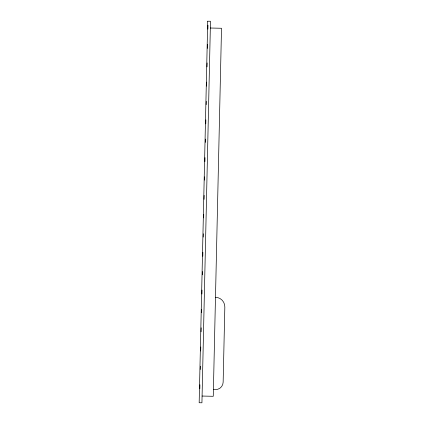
<?xml version="1.0" encoding="UTF-8"?>
<svg xmlns="http://www.w3.org/2000/svg" width="424" height="424" viewBox="0 0 424 424"><rect width="100%" height="100%" fill="white"/><g stroke="black" fill="none" stroke-linecap="round" stroke-linejoin="round"><path stroke-width="0.64" d="M199.831 388.729L199.916 384.754M200.261 369.521L200.335 366.214M200.674 350.982L200.764 347.007M201.103 331.78L201.193 327.805M201.538 312.573L201.612 309.266M201.951 294.033L202.041 290.058M202.381 274.832L202.455 271.519M202.799 256.287L202.884 252.317M203.228 237.085L203.303 233.772M203.658 217.883L203.732 214.571M204.071 199.338L204.161 195.369M204.506 180.136L204.58 176.824M204.919 161.597L205.009 157.622M205.349 142.395L205.423 139.083M205.767 123.85L205.852 119.881M206.197 104.648L206.271 101.336M206.61 86.104L206.7 82.134M207.039 66.902L207.129 62.932M207.458 48.363L207.548 44.388M207.887 29.161L207.977 25.186M210.336 28.016L221.513 28.265L213.261 396.297L202.084 396.048M213.415 389.55L215.413 389.592A7.563 7.563 0 0 0 223.146 382.199L224.831 307.056A9.567 9.567 0 0 0 215.482 297.277M207.723 21.2L199.169 402.736L201.935 402.8L210.484 21.264L207.723 21.2"/></g></svg>
